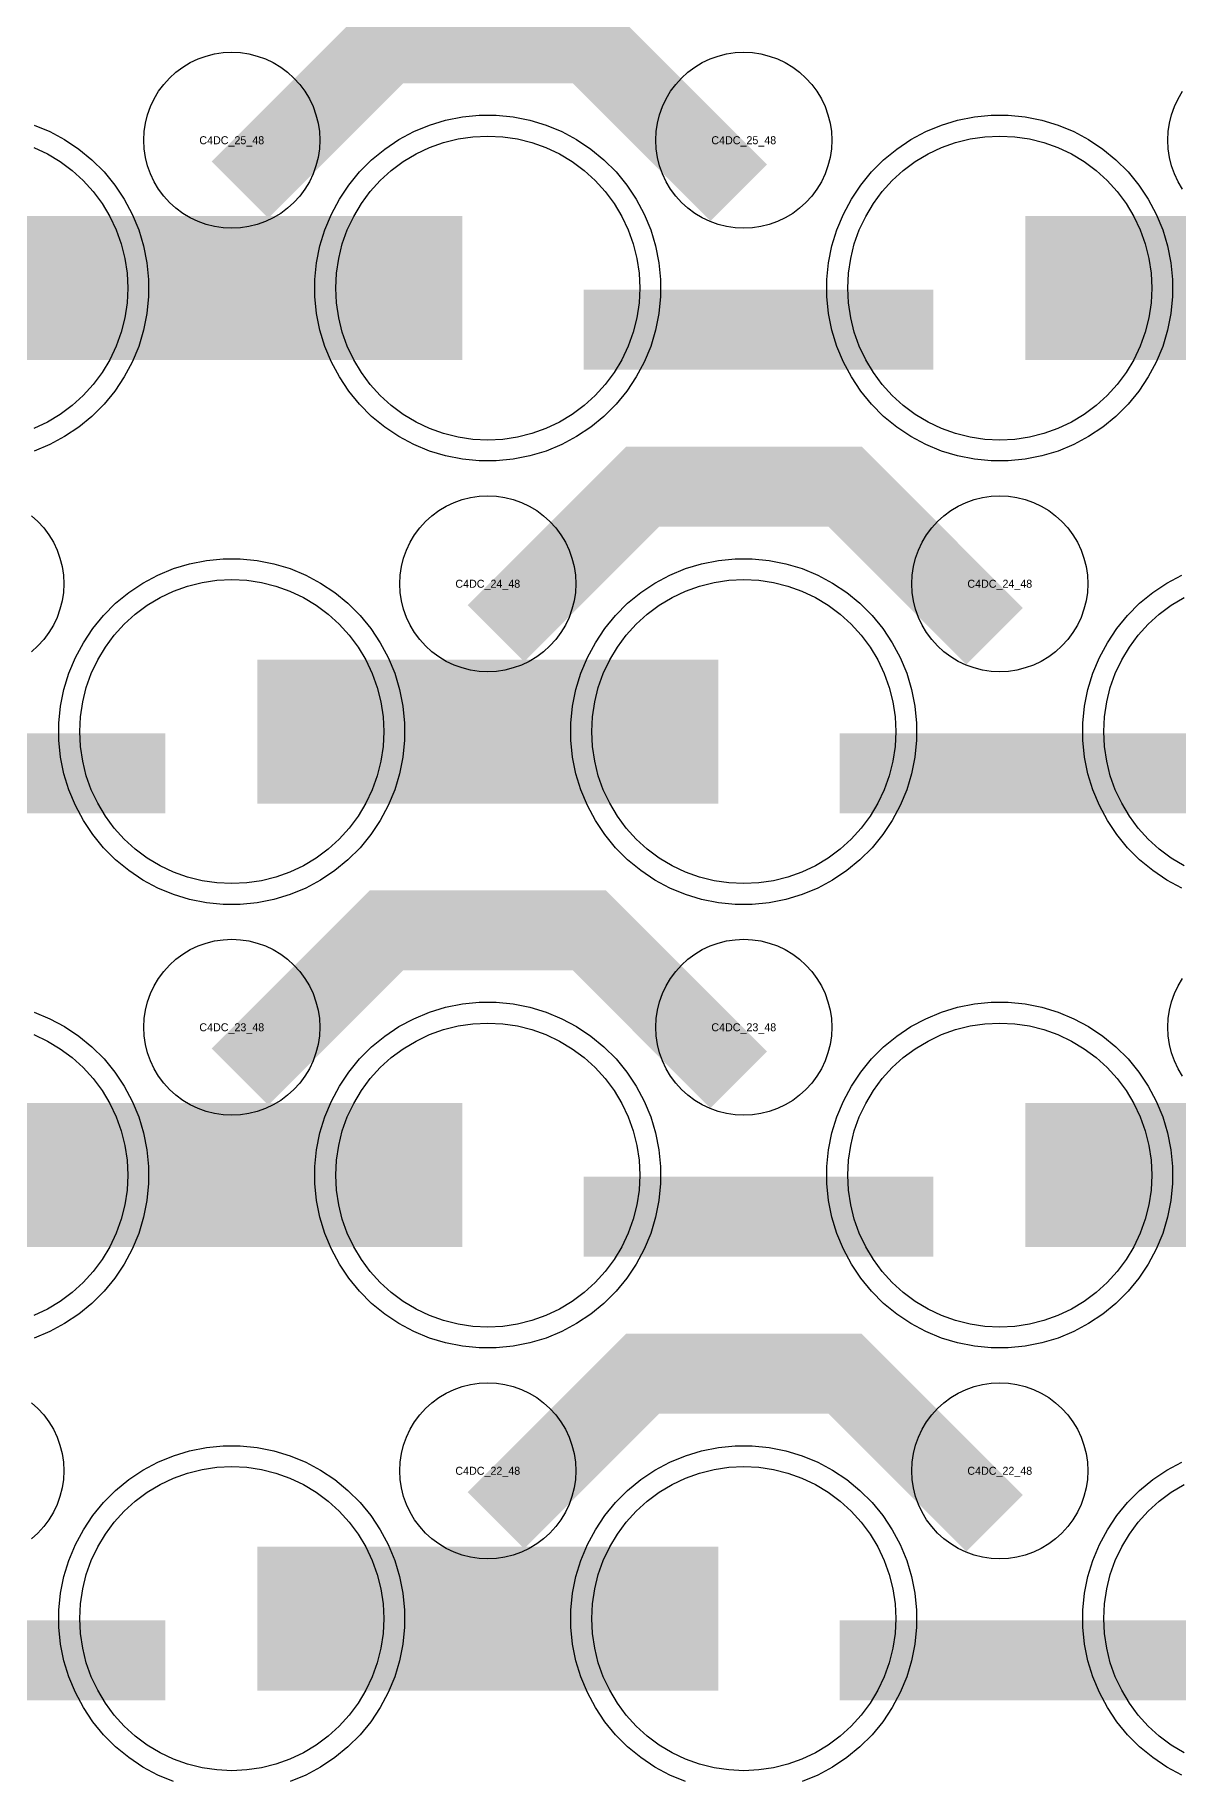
# Model space of a CAD drawing. Extents: x -11880 to 11880, y -14992 to 14992.
# Drawn here: x 3298 to 3656, y -11840 to -11296 of the extents above; entities that cross this region are included whole.
import ezdxf
from ezdxf.enums import TextEntityAlignment as Align

# ---------------------------------------------------------------- set-up
doc = ezdxf.new("R2010")
doc.units = 0
doc.header["$MEASUREMENT"] = 0
for name, color, linetype in [('GDS_775_DT_237', 138, 'CONTINUOUS'), ('RDL1_FS', 34, 'CONTINUOUS'), ('RDL_BS', 160, 'CONTINUOUS')]:
    doc.layers.add(name, color=color, linetype=linetype)

msp = doc.modelspace()

# ---------------------------------------------------------------- linework, layer by layer
at = {"layer": 'RDL1_FS'}
for points in [[(3298.181, -11331.568), (3302.395, -11333.56), (3306.395, -11335.958), (3310.14, -11338.736), (3313.594, -11341.866), (3316.724, -11345.32), (3319.502, -11349.065), (3321.9, -11353.065), (3323.892, -11357.279), (3325.464, -11361.669), (3326.596, -11366.192), (3327.28, -11370.803), (3327.509, -11375.46), (3327.28, -11380.117), (3326.596, -11384.728), (3325.464, -11389.251), (3323.892, -11393.641), (3321.9, -11397.855), (3319.502, -11401.855), (3316.724, -11405.6), (3313.594, -11409.054), (3310.14, -11412.184), (3306.395, -11414.962), (3302.395, -11417.36), (3298.181, -11419.352)], [(3657.605, -11833.055), (3653.605, -11830.657), (3649.86, -11827.879), (3646.406, -11824.749), (3643.276, -11821.295), (3640.498, -11817.55), (3638.1, -11813.55), (3636.108, -11809.336), (3634.536, -11804.946), (3633.404, -11800.423), (3632.72, -11795.812), (3632.491, -11791.155), (3632.72, -11786.498), (3633.404, -11781.887), (3634.536, -11777.364), (3636.108, -11772.974), (3638.1, -11768.76), (3640.498, -11764.76), (3643.276, -11761.015), (3646.406, -11757.561), (3649.86, -11754.431), (3653.605, -11751.653), (3657.605, -11749.255)]]:
    msp.add_lwpolyline(points, dxfattribs=at)
for points in [[(3440, -11422.969), (3435.343, -11422.74), (3430.732, -11422.056), (3426.209, -11420.924), (3421.819, -11419.352), (3417.605, -11417.36), (3413.605, -11414.962), (3409.86, -11412.184), (3406.406, -11409.054), (3403.276, -11405.6), (3400.498, -11401.855), (3398.1, -11397.855), (3396.108, -11393.641), (3394.536, -11389.251), (3393.404, -11384.728), (3392.72, -11380.117), (3392.491, -11375.46), (3392.72, -11370.803), (3393.404, -11366.192), (3394.536, -11361.669), (3396.108, -11357.279), (3398.1, -11353.065), (3400.498, -11349.065), (3403.276, -11345.32), (3406.406, -11341.866), (3409.86, -11338.736), (3413.605, -11335.958), (3417.605, -11333.56), (3421.819, -11331.568), (3426.209, -11329.996), (3430.732, -11328.864), (3435.343, -11328.18), (3440, -11327.951), (3444.657, -11328.18), (3449.268, -11328.864), (3453.791, -11329.996), (3458.181, -11331.568), (3462.395, -11333.56), (3466.395, -11335.958), (3470.14, -11338.736), (3473.594, -11341.866), (3476.724, -11345.32), (3479.502, -11349.065), (3481.9, -11353.065), (3483.892, -11357.279), (3485.464, -11361.669), (3486.596, -11366.192), (3487.28, -11370.803), (3487.509, -11375.46), (3487.28, -11380.117), (3486.596, -11384.728), (3485.464, -11389.251), (3483.892, -11393.641), (3481.9, -11397.855), (3479.502, -11401.855), (3476.724, -11405.6), (3473.594, -11409.054), (3470.14, -11412.184), (3466.395, -11414.962), (3462.395, -11417.36), (3458.181, -11419.352), (3453.791, -11420.924), (3449.268, -11422.056), (3444.657, -11422.74)], [(3600, -11422.969), (3595.343, -11422.74), (3590.732, -11422.056), (3586.209, -11420.924), (3581.819, -11419.352), (3577.605, -11417.36), (3573.605, -11414.962), (3569.86, -11412.184), (3566.406, -11409.054), (3563.276, -11405.6), (3560.498, -11401.855), (3558.1, -11397.855), (3556.108, -11393.641), (3554.536, -11389.251), (3553.404, -11384.728), (3552.72, -11380.117), (3552.491, -11375.46), (3552.72, -11370.803), (3553.404, -11366.192), (3554.536, -11361.669), (3556.108, -11357.279), (3558.1, -11353.065), (3560.498, -11349.065), (3563.276, -11345.32), (3566.406, -11341.866), (3569.86, -11338.736), (3573.605, -11335.958), (3577.605, -11333.56), (3581.819, -11331.568), (3586.209, -11329.996), (3590.732, -11328.864), (3595.343, -11328.18), (3600, -11327.951), (3604.657, -11328.18), (3609.268, -11328.864), (3613.791, -11329.996), (3618.181, -11331.568), (3622.395, -11333.56), (3626.395, -11335.958), (3630.14, -11338.736), (3633.594, -11341.866), (3636.724, -11345.32), (3639.502, -11349.065), (3641.9, -11353.065), (3643.892, -11357.279), (3645.464, -11361.669), (3646.596, -11366.192), (3647.28, -11370.803), (3647.509, -11375.46), (3647.28, -11380.117), (3646.596, -11384.728), (3645.464, -11389.251), (3643.892, -11393.641), (3641.9, -11397.855), (3639.502, -11401.855), (3636.724, -11405.6), (3633.594, -11409.054), (3630.14, -11412.184), (3626.395, -11414.962), (3622.395, -11417.36), (3618.181, -11419.352), (3613.791, -11420.924), (3609.268, -11422.056), (3604.657, -11422.74)], [(3360, -11838.664), (3355.343, -11838.435), (3350.732, -11837.751), (3346.209, -11836.619), (3341.819, -11835.047), (3337.605, -11833.055), (3333.605, -11830.657), (3329.86, -11827.879), (3326.406, -11824.749), (3323.276, -11821.295), (3320.498, -11817.55), (3318.1, -11813.55), (3316.108, -11809.336), (3314.536, -11804.946), (3313.404, -11800.423), (3312.72, -11795.812), (3312.491, -11791.155), (3312.72, -11786.498), (3313.404, -11781.887), (3314.536, -11777.364), (3316.108, -11772.974), (3318.1, -11768.76), (3320.498, -11764.76), (3323.276, -11761.015), (3326.406, -11757.561), (3329.86, -11754.431), (3333.605, -11751.653), (3337.605, -11749.255), (3341.819, -11747.263), (3346.209, -11745.691), (3350.732, -11744.559), (3355.343, -11743.875), (3360, -11743.646), (3364.657, -11743.875), (3369.268, -11744.559), (3373.791, -11745.691), (3378.181, -11747.263), (3382.395, -11749.255), (3386.395, -11751.653), (3390.14, -11754.431), (3393.594, -11757.561), (3396.724, -11761.015), (3399.502, -11764.76), (3401.9, -11768.76), (3403.892, -11772.974), (3405.464, -11777.364), (3406.596, -11781.887), (3407.28, -11786.498), (3407.509, -11791.155), (3407.28, -11795.812), (3406.596, -11800.423), (3405.464, -11804.946), (3403.892, -11809.336), (3401.9, -11813.55), (3399.502, -11817.55), (3396.724, -11821.295), (3393.594, -11824.749), (3390.14, -11827.879), (3386.395, -11830.657), (3382.395, -11833.055), (3378.181, -11835.047), (3373.791, -11836.619), (3369.268, -11837.751), (3364.657, -11838.435)], [(3520, -11838.664), (3515.343, -11838.435), (3510.732, -11837.751), (3506.209, -11836.619), (3501.819, -11835.047), (3497.605, -11833.055), (3493.605, -11830.657), (3489.86, -11827.879), (3486.406, -11824.749), (3483.276, -11821.295), (3480.498, -11817.55), (3478.1, -11813.55), (3476.108, -11809.336), (3474.536, -11804.946), (3473.404, -11800.423), (3472.72, -11795.812), (3472.491, -11791.155), (3472.72, -11786.498), (3473.404, -11781.887), (3474.536, -11777.364), (3476.108, -11772.974), (3478.1, -11768.76), (3480.498, -11764.76), (3483.276, -11761.015), (3486.406, -11757.561), (3489.86, -11754.431), (3493.605, -11751.653), (3497.605, -11749.255), (3501.819, -11747.263), (3506.209, -11745.691), (3510.732, -11744.559), (3515.343, -11743.875), (3520, -11743.646), (3524.657, -11743.875), (3529.268, -11744.559), (3533.791, -11745.691), (3538.181, -11747.263), (3542.395, -11749.255), (3546.395, -11751.653), (3550.14, -11754.431), (3553.594, -11757.561), (3556.724, -11761.015), (3559.502, -11764.76), (3561.9, -11768.76), (3563.892, -11772.974), (3565.464, -11777.364), (3566.596, -11781.887), (3567.28, -11786.498), (3567.509, -11791.155), (3567.28, -11795.812), (3566.596, -11800.423), (3565.464, -11804.946), (3563.892, -11809.336), (3561.9, -11813.55), (3559.502, -11817.55), (3556.724, -11821.295), (3553.594, -11824.749), (3550.14, -11827.879), (3546.395, -11830.657), (3542.395, -11833.055), (3538.181, -11835.047), (3533.791, -11836.619), (3529.268, -11837.751), (3524.657, -11838.435)]]:
    msp.add_lwpolyline(points, close=True, dxfattribs=at)
for points in [[(3288.002, -11375.46, 45, 45, 0), (3360.002, -11375.46, 45, 45, 0)], [(3360.002, -11375.46, 45, 45, 0), (3432.002, -11375.46, 45, 45, 0)], [(3608.002, -11375.46, 45, 45, 0), (3680.002, -11375.46, 45, 45, 0)], [(3368.002, -11791.155, 45, 45, 0), (3440.002, -11791.155, 45, 45, 0)], [(3440.002, -11791.155, 45, 45, 0), (3512.002, -11791.155, 45, 45, 0)]]:
    msp.add_lwpolyline(points, format="xyseb", dxfattribs=at)
at = {"layer": 'RDL1_FS', "color": 241, "true_color": 0xf7abae}
for points in [[(3360, -11561.534), (3355.343, -11561.305), (3350.732, -11560.621), (3346.209, -11559.489), (3341.819, -11557.917), (3337.605, -11555.925), (3333.605, -11553.527), (3329.86, -11550.749), (3326.406, -11547.619), (3323.276, -11544.165), (3320.498, -11540.42), (3318.1, -11536.42), (3316.108, -11532.206), (3314.536, -11527.816), (3313.404, -11523.293), (3312.72, -11518.682), (3312.491, -11514.025), (3312.72, -11509.368), (3313.404, -11504.757), (3314.536, -11500.234), (3316.108, -11495.844), (3318.1, -11491.63), (3320.498, -11487.63), (3323.276, -11483.885), (3326.406, -11480.431), (3329.86, -11477.301), (3333.605, -11474.523), (3337.605, -11472.125), (3341.819, -11470.133), (3346.209, -11468.561), (3350.732, -11467.429), (3355.343, -11466.745), (3360, -11466.516), (3364.657, -11466.745), (3369.268, -11467.429), (3373.791, -11468.561), (3378.181, -11470.133), (3382.395, -11472.125), (3386.395, -11474.523), (3390.14, -11477.301), (3393.594, -11480.431), (3396.724, -11483.885), (3399.502, -11487.63), (3401.9, -11491.63), (3403.892, -11495.844), (3405.464, -11500.234), (3406.596, -11504.757), (3407.28, -11509.368), (3407.509, -11514.025), (3407.28, -11518.682), (3406.596, -11523.293), (3405.464, -11527.816), (3403.892, -11532.206), (3401.9, -11536.42), (3399.502, -11540.42), (3396.724, -11544.165), (3393.594, -11547.619), (3390.14, -11550.749), (3386.395, -11553.527), (3382.395, -11555.925), (3378.181, -11557.917), (3373.791, -11559.489), (3369.268, -11560.621), (3364.657, -11561.305)], [(3520, -11561.534), (3515.343, -11561.305), (3510.732, -11560.621), (3506.209, -11559.489), (3501.819, -11557.917), (3497.605, -11555.925), (3493.605, -11553.527), (3489.86, -11550.749), (3486.406, -11547.619), (3483.276, -11544.165), (3480.498, -11540.42), (3478.1, -11536.42), (3476.108, -11532.206), (3474.536, -11527.816), (3473.404, -11523.293), (3472.72, -11518.682), (3472.491, -11514.025), (3472.72, -11509.368), (3473.404, -11504.757), (3474.536, -11500.234), (3476.108, -11495.844), (3478.1, -11491.63), (3480.498, -11487.63), (3483.276, -11483.885), (3486.406, -11480.431), (3489.86, -11477.301), (3493.605, -11474.523), (3497.605, -11472.125), (3501.819, -11470.133), (3506.209, -11468.561), (3510.732, -11467.429), (3515.343, -11466.745), (3520, -11466.516), (3524.657, -11466.745), (3529.268, -11467.429), (3533.791, -11468.561), (3538.181, -11470.133), (3542.395, -11472.125), (3546.395, -11474.523), (3550.14, -11477.301), (3553.594, -11480.431), (3556.724, -11483.885), (3559.502, -11487.63), (3561.9, -11491.63), (3563.892, -11495.844), (3565.464, -11500.234), (3566.596, -11504.757), (3567.28, -11509.368), (3567.509, -11514.025), (3567.28, -11518.682), (3566.596, -11523.293), (3565.464, -11527.816), (3563.892, -11532.206), (3561.9, -11536.42), (3559.502, -11540.42), (3556.724, -11544.165), (3553.594, -11547.619), (3550.14, -11550.749), (3546.395, -11553.527), (3542.395, -11555.925), (3538.181, -11557.917), (3533.791, -11559.489), (3529.268, -11560.621), (3524.657, -11561.305)], [(3440, -11700.099), (3435.343, -11699.87), (3430.732, -11699.186), (3426.209, -11698.054), (3421.819, -11696.482), (3417.605, -11694.49), (3413.605, -11692.092), (3409.86, -11689.314), (3406.406, -11686.184), (3403.276, -11682.73), (3400.498, -11678.985), (3398.1, -11674.985), (3396.108, -11670.771), (3394.536, -11666.381), (3393.404, -11661.858), (3392.72, -11657.247), (3392.491, -11652.59), (3392.72, -11647.933), (3393.404, -11643.322), (3394.536, -11638.799), (3396.108, -11634.409), (3398.1, -11630.195), (3400.498, -11626.195), (3403.276, -11622.45), (3406.406, -11618.996), (3409.86, -11615.866), (3413.605, -11613.088), (3417.605, -11610.69), (3421.819, -11608.698), (3426.209, -11607.126), (3430.732, -11605.994), (3435.343, -11605.31), (3440, -11605.081), (3444.657, -11605.31), (3449.268, -11605.994), (3453.791, -11607.126), (3458.181, -11608.698), (3462.395, -11610.69), (3466.395, -11613.088), (3470.14, -11615.866), (3473.594, -11618.996), (3476.724, -11622.45), (3479.502, -11626.195), (3481.9, -11630.195), (3483.892, -11634.409), (3485.464, -11638.799), (3486.596, -11643.322), (3487.28, -11647.933), (3487.509, -11652.59), (3487.28, -11657.247), (3486.596, -11661.858), (3485.464, -11666.381), (3483.892, -11670.771), (3481.9, -11674.985), (3479.502, -11678.985), (3476.724, -11682.73), (3473.594, -11686.184), (3470.14, -11689.314), (3466.395, -11692.092), (3462.395, -11694.49), (3458.181, -11696.482), (3453.791, -11698.054), (3449.268, -11699.186), (3444.657, -11699.87)], [(3600, -11700.099), (3595.343, -11699.87), (3590.732, -11699.186), (3586.209, -11698.054), (3581.819, -11696.482), (3577.605, -11694.49), (3573.605, -11692.092), (3569.86, -11689.314), (3566.406, -11686.184), (3563.276, -11682.73), (3560.498, -11678.985), (3558.1, -11674.985), (3556.108, -11670.771), (3554.536, -11666.381), (3553.404, -11661.858), (3552.72, -11657.247), (3552.491, -11652.59), (3552.72, -11647.933), (3553.404, -11643.322), (3554.536, -11638.799), (3556.108, -11634.409), (3558.1, -11630.195), (3560.498, -11626.195), (3563.276, -11622.45), (3566.406, -11618.996), (3569.86, -11615.866), (3573.605, -11613.088), (3577.605, -11610.69), (3581.819, -11608.698), (3586.209, -11607.126), (3590.732, -11605.994), (3595.343, -11605.31), (3600, -11605.081), (3604.657, -11605.31), (3609.268, -11605.994), (3613.791, -11607.126), (3618.181, -11608.698), (3622.395, -11610.69), (3626.395, -11613.088), (3630.14, -11615.866), (3633.594, -11618.996), (3636.724, -11622.45), (3639.502, -11626.195), (3641.9, -11630.195), (3643.892, -11634.409), (3645.464, -11638.799), (3646.596, -11643.322), (3647.28, -11647.933), (3647.509, -11652.59), (3647.28, -11657.247), (3646.596, -11661.858), (3645.464, -11666.381), (3643.892, -11670.771), (3641.9, -11674.985), (3639.502, -11678.985), (3636.724, -11682.73), (3633.594, -11686.184), (3630.14, -11689.314), (3626.395, -11692.092), (3622.395, -11694.49), (3618.181, -11696.482), (3613.791, -11698.054), (3609.268, -11699.186), (3604.657, -11699.87)]]:
    msp.add_lwpolyline(points, close=True, dxfattribs=at)
for points in [[(3657.605, -11555.925), (3653.605, -11553.527), (3649.86, -11550.749), (3646.406, -11547.619), (3643.276, -11544.165), (3640.498, -11540.42), (3638.1, -11536.42), (3636.108, -11532.206), (3634.536, -11527.816), (3633.404, -11523.293), (3632.72, -11518.682), (3632.491, -11514.025), (3632.72, -11509.368), (3633.404, -11504.757), (3634.536, -11500.234), (3636.108, -11495.844), (3638.1, -11491.63), (3640.498, -11487.63), (3643.276, -11483.885), (3646.406, -11480.431), (3649.86, -11477.301), (3653.605, -11474.523), (3657.605, -11472.125)], [(3298.181, -11608.698), (3302.395, -11610.69), (3306.395, -11613.088), (3310.14, -11615.866), (3313.594, -11618.996), (3316.724, -11622.45), (3319.502, -11626.195), (3321.9, -11630.195), (3323.892, -11634.409), (3325.464, -11638.799), (3326.596, -11643.322), (3327.28, -11647.933), (3327.509, -11652.59), (3327.28, -11657.247), (3326.596, -11661.858), (3325.464, -11666.381), (3323.892, -11670.771), (3321.9, -11674.985), (3319.502, -11678.985), (3316.724, -11682.73), (3313.594, -11686.184), (3310.14, -11689.314), (3306.395, -11692.092), (3302.395, -11694.49), (3298.181, -11696.482)]]:
    msp.add_lwpolyline(points, dxfattribs=at)
for points in [[(3368.002, -11514.025, 45, 45, 0), (3440.002, -11514.025, 45, 45, 0)], [(3440.002, -11514.025, 45, 45, 0), (3512.002, -11514.025, 45, 45, 0)], [(3288.002, -11652.59, 45, 45, 0), (3360.002, -11652.59, 45, 45, 0)], [(3360.002, -11652.59, 45, 45, 0), (3432.002, -11652.59, 45, 45, 0)], [(3608.002, -11652.59, 45, 45, 0), (3680.002, -11652.59, 45, 45, 0)]]:
    msp.add_lwpolyline(points, format="xyseb", dxfattribs=at)
at = {"layer": 'RDL_BS'}
for points in [[(3362.562, -11344.774, 25, 25, 0), (3408.377, -11298.959, 25, 25, 0), (3441.93, -11298.959, 25, 25, 0)], [(3518.401, -11345.673, 25, 25, 0), (3471.687, -11298.959, 25, 25, 0), (3441.929, -11298.959, 25, 25, 0)], [(3470.016, -11388.473, 25, 25, 0), (3579.281, -11388.473, 25, 25, 0)], [(3442.562, -11483.339, 25, 25, 0), (3488.377, -11437.524, 25, 25, 0), (3521.93, -11437.524, 25, 25, 0)], [(3598.401, -11484.238, 25, 25, 0), (3551.687, -11437.524, 25, 25, 0), (3521.929, -11437.524, 25, 25, 0)], [(3362.562, -11621.904, 25, 25, 0), (3408.377, -11576.089, 25, 25, 0), (3441.93, -11576.089, 25, 25, 0)], [(3518.401, -11622.803, 25, 25, 0), (3471.687, -11576.089, 25, 25, 0), (3441.929, -11576.089, 25, 25, 0)], [(3442.562, -11760.469, 25, 25, 0), (3488.377, -11714.654, 25, 25, 0), (3521.93, -11714.654, 25, 25, 0)], [(3598.401, -11761.368, 25, 25, 0), (3551.687, -11714.654, 25, 25, 0), (3521.929, -11714.654, 25, 25, 0)], [(3230.016, -11804.168, 25, 25, 0), (3339.281, -11804.168, 25, 25, 0)], [(3550.016, -11804.168, 25, 25, 0), (3659.281, -11804.168, 25, 25, 0)]]:
    msp.add_lwpolyline(points, format="xyseb", dxfattribs=at)
for points in [[(3360, -11356.766), (3357.307, -11356.634), (3354.635, -11356.238), (3352.016, -11355.581), (3349.481, -11354.674), (3347.044, -11353.522), (3344.72, -11352.129), (3342.557, -11350.526), (3340.558, -11348.714), (3338.746, -11346.715), (3337.143, -11344.552), (3335.75, -11342.228), (3334.598, -11339.791), (3333.691, -11337.256), (3333.034, -11334.637), (3332.638, -11331.965), (3332.506, -11329.272), (3332.638, -11326.579), (3333.034, -11323.907), (3333.691, -11321.288), (3334.598, -11318.753), (3335.75, -11316.316), (3337.143, -11313.992), (3338.746, -11311.829), (3340.558, -11309.83), (3342.557, -11308.018), (3344.72, -11306.415), (3347.044, -11305.022), (3349.481, -11303.87), (3352.016, -11302.963), (3354.635, -11302.306), (3357.307, -11301.91), (3360, -11301.778), (3362.693, -11301.91), (3365.365, -11302.306), (3367.984, -11302.963), (3370.519, -11303.87), (3372.956, -11305.022), (3375.28, -11306.415), (3377.443, -11308.018), (3379.442, -11309.83), (3381.254, -11311.829), (3382.857, -11313.992), (3384.25, -11316.316), (3385.402, -11318.753), (3386.309, -11321.288), (3386.966, -11323.907), (3387.362, -11326.579), (3387.494, -11329.272), (3387.362, -11331.965), (3386.966, -11334.637), (3386.309, -11337.256), (3385.402, -11339.791), (3384.25, -11342.228), (3382.857, -11344.552), (3381.254, -11346.715), (3379.442, -11348.714), (3377.443, -11350.526), (3375.28, -11352.129), (3372.956, -11353.522), (3370.519, -11354.674), (3367.984, -11355.581), (3365.365, -11356.238), (3362.693, -11356.634)], [(3520, -11356.766), (3517.307, -11356.634), (3514.635, -11356.238), (3512.016, -11355.581), (3509.481, -11354.674), (3507.044, -11353.522), (3504.72, -11352.129), (3502.557, -11350.526), (3500.558, -11348.714), (3498.746, -11346.715), (3497.143, -11344.552), (3495.75, -11342.228), (3494.598, -11339.791), (3493.691, -11337.256), (3493.034, -11334.637), (3492.638, -11331.965), (3492.506, -11329.272), (3492.638, -11326.579), (3493.034, -11323.907), (3493.691, -11321.288), (3494.598, -11318.753), (3495.75, -11316.316), (3497.143, -11313.992), (3498.746, -11311.829), (3500.558, -11309.83), (3502.557, -11308.018), (3504.72, -11306.415), (3507.044, -11305.022), (3509.481, -11303.87), (3512.016, -11302.963), (3514.635, -11302.306), (3517.307, -11301.91), (3520, -11301.778), (3522.693, -11301.91), (3525.365, -11302.306), (3527.984, -11302.963), (3530.519, -11303.87), (3532.956, -11305.022), (3535.28, -11306.415), (3537.443, -11308.018), (3539.442, -11309.83), (3541.254, -11311.829), (3542.857, -11313.992), (3544.25, -11316.316), (3545.402, -11318.753), (3546.309, -11321.288), (3546.966, -11323.907), (3547.362, -11326.579), (3547.494, -11329.272), (3547.362, -11331.965), (3546.966, -11334.637), (3546.309, -11337.256), (3545.402, -11339.791), (3544.25, -11342.228), (3542.857, -11344.552), (3541.254, -11346.715), (3539.442, -11348.714), (3537.443, -11350.526), (3535.28, -11352.129), (3532.956, -11353.522), (3530.519, -11354.674), (3527.984, -11355.581), (3525.365, -11356.238), (3522.693, -11356.634)], [(3437.356, -11429.46), (3432.062, -11428.943), (3426.835, -11427.897), (3421.795, -11426.366), (3416.885, -11424.335), (3412.223, -11421.843), (3407.809, -11418.896), (3403.708, -11415.534), (3399.926, -11411.752), (3396.564, -11407.651), (3393.617, -11403.237), (3391.125, -11398.575), (3389.094, -11393.665), (3387.563, -11388.625), (3386.517, -11383.398), (3386, -11378.104), (3386, -11372.816), (3386.517, -11367.522), (3387.563, -11362.295), (3389.094, -11357.255), (3391.125, -11352.345), (3393.617, -11347.683), (3396.564, -11343.269), (3399.926, -11339.168), (3403.708, -11335.386), (3407.809, -11332.024), (3412.223, -11329.077), (3416.885, -11326.585), (3421.795, -11324.554), (3426.835, -11323.023), (3432.062, -11321.977), (3437.356, -11321.46), (3442.644, -11321.46), (3447.938, -11321.977), (3453.165, -11323.023), (3458.205, -11324.554), (3463.115, -11326.585), (3467.777, -11329.077), (3472.191, -11332.024), (3476.292, -11335.386), (3480.074, -11339.168), (3483.436, -11343.269), (3486.383, -11347.683), (3488.875, -11352.345), (3490.906, -11357.255), (3492.437, -11362.295), (3493.483, -11367.522), (3494, -11372.816), (3494, -11378.104), (3493.483, -11383.398), (3492.437, -11388.625), (3490.906, -11393.665), (3488.875, -11398.575), (3486.383, -11403.237), (3483.436, -11407.651), (3480.074, -11411.752), (3476.292, -11415.534), (3472.191, -11418.896), (3467.777, -11421.843), (3463.115, -11424.335), (3458.205, -11426.366), (3453.165, -11427.897), (3447.938, -11428.943), (3442.644, -11429.46)], [(3597.356, -11429.46), (3592.062, -11428.943), (3586.835, -11427.897), (3581.795, -11426.366), (3576.885, -11424.335), (3572.223, -11421.843), (3567.809, -11418.896), (3563.708, -11415.534), (3559.926, -11411.752), (3556.564, -11407.651), (3553.617, -11403.237), (3551.125, -11398.575), (3549.094, -11393.665), (3547.563, -11388.625), (3546.517, -11383.398), (3546, -11378.104), (3546, -11372.816), (3546.517, -11367.522), (3547.563, -11362.295), (3549.094, -11357.255), (3551.125, -11352.345), (3553.617, -11347.683), (3556.564, -11343.269), (3559.926, -11339.168), (3563.708, -11335.386), (3567.809, -11332.024), (3572.223, -11329.077), (3576.885, -11326.585), (3581.795, -11324.554), (3586.835, -11323.023), (3592.062, -11321.977), (3597.356, -11321.46), (3602.644, -11321.46), (3607.938, -11321.977), (3613.165, -11323.023), (3618.205, -11324.554), (3623.115, -11326.585), (3627.777, -11329.077), (3632.191, -11332.024), (3636.292, -11335.386), (3640.074, -11339.168), (3643.436, -11343.269), (3646.383, -11347.683), (3648.875, -11352.345), (3650.906, -11357.255), (3652.437, -11362.295), (3653.483, -11367.522), (3654, -11372.816), (3654, -11378.104), (3653.483, -11383.398), (3652.437, -11388.625), (3650.906, -11393.665), (3648.875, -11398.575), (3646.383, -11403.237), (3643.436, -11407.651), (3640.074, -11411.752), (3636.292, -11415.534), (3632.191, -11418.896), (3627.777, -11421.843), (3623.115, -11424.335), (3618.205, -11426.366), (3613.165, -11427.897), (3607.938, -11428.943), (3602.644, -11429.46)], [(3440, -11495.331), (3437.307, -11495.199), (3434.635, -11494.803), (3432.016, -11494.146), (3429.481, -11493.239), (3427.044, -11492.087), (3424.72, -11490.694), (3422.557, -11489.091), (3420.558, -11487.279), (3418.746, -11485.28), (3417.143, -11483.117), (3415.75, -11480.793), (3414.598, -11478.356), (3413.691, -11475.821), (3413.034, -11473.202), (3412.638, -11470.53), (3412.506, -11467.837), (3412.638, -11465.144), (3413.034, -11462.472), (3413.691, -11459.853), (3414.598, -11457.318), (3415.75, -11454.881), (3417.143, -11452.557), (3418.746, -11450.394), (3420.558, -11448.395), (3422.557, -11446.583), (3424.72, -11444.98), (3427.044, -11443.587), (3429.481, -11442.435), (3432.016, -11441.528), (3434.635, -11440.871), (3437.307, -11440.475), (3440, -11440.343), (3442.693, -11440.475), (3445.365, -11440.871), (3447.984, -11441.528), (3450.519, -11442.435), (3452.956, -11443.587), (3455.28, -11444.98), (3457.443, -11446.583), (3459.442, -11448.395), (3461.254, -11450.394), (3462.857, -11452.557), (3464.25, -11454.881), (3465.402, -11457.318), (3466.309, -11459.853), (3466.966, -11462.472), (3467.362, -11465.144), (3467.494, -11467.837), (3467.362, -11470.53), (3466.966, -11473.202), (3466.309, -11475.821), (3465.402, -11478.356), (3464.25, -11480.793), (3462.857, -11483.117), (3461.254, -11485.28), (3459.442, -11487.279), (3457.443, -11489.091), (3455.28, -11490.694), (3452.956, -11492.087), (3450.519, -11493.239), (3447.984, -11494.146), (3445.365, -11494.803), (3442.693, -11495.199)], [(3600, -11495.331), (3597.307, -11495.199), (3594.635, -11494.803), (3592.016, -11494.146), (3589.481, -11493.239), (3587.044, -11492.087), (3584.72, -11490.694), (3582.557, -11489.091), (3580.558, -11487.279), (3578.746, -11485.28), (3577.143, -11483.117), (3575.75, -11480.793), (3574.598, -11478.356), (3573.691, -11475.821), (3573.034, -11473.202), (3572.638, -11470.53), (3572.506, -11467.837), (3572.638, -11465.144), (3573.034, -11462.472), (3573.691, -11459.853), (3574.598, -11457.318), (3575.75, -11454.881), (3577.143, -11452.557), (3578.746, -11450.394), (3580.558, -11448.395), (3582.557, -11446.583), (3584.72, -11444.98), (3587.044, -11443.587), (3589.481, -11442.435), (3592.016, -11441.528), (3594.635, -11440.871), (3597.307, -11440.475), (3600, -11440.343), (3602.693, -11440.475), (3605.365, -11440.871), (3607.984, -11441.528), (3610.519, -11442.435), (3612.956, -11443.587), (3615.28, -11444.98), (3617.443, -11446.583), (3619.442, -11448.395), (3621.254, -11450.394), (3622.857, -11452.557), (3624.25, -11454.881), (3625.402, -11457.318), (3626.309, -11459.853), (3626.966, -11462.472), (3627.362, -11465.144), (3627.494, -11467.837), (3627.362, -11470.53), (3626.966, -11473.202), (3626.309, -11475.821), (3625.402, -11478.356), (3624.25, -11480.793), (3622.857, -11483.117), (3621.254, -11485.28), (3619.442, -11487.279), (3617.443, -11489.091), (3615.28, -11490.694), (3612.956, -11492.087), (3610.519, -11493.239), (3607.984, -11494.146), (3605.365, -11494.803), (3602.693, -11495.199)], [(3360, -11633.896), (3357.307, -11633.764), (3354.635, -11633.368), (3352.016, -11632.711), (3349.481, -11631.804), (3347.044, -11630.652), (3344.72, -11629.259), (3342.557, -11627.656), (3340.558, -11625.844), (3338.746, -11623.845), (3337.143, -11621.682), (3335.75, -11619.358), (3334.598, -11616.921), (3333.691, -11614.386), (3333.034, -11611.767), (3332.638, -11609.095), (3332.506, -11606.402), (3332.638, -11603.709), (3333.034, -11601.037), (3333.691, -11598.418), (3334.598, -11595.883), (3335.75, -11593.446), (3337.143, -11591.122), (3338.746, -11588.959), (3340.558, -11586.96), (3342.557, -11585.148), (3344.72, -11583.545), (3347.044, -11582.152), (3349.481, -11581), (3352.016, -11580.093), (3354.635, -11579.436), (3357.307, -11579.04), (3360, -11578.908), (3362.693, -11579.04), (3365.365, -11579.436), (3367.984, -11580.093), (3370.519, -11581), (3372.956, -11582.152), (3375.28, -11583.545), (3377.443, -11585.148), (3379.442, -11586.96), (3381.254, -11588.959), (3382.857, -11591.122), (3384.25, -11593.446), (3385.402, -11595.883), (3386.309, -11598.418), (3386.966, -11601.037), (3387.362, -11603.709), (3387.494, -11606.402), (3387.362, -11609.095), (3386.966, -11611.767), (3386.309, -11614.386), (3385.402, -11616.921), (3384.25, -11619.358), (3382.857, -11621.682), (3381.254, -11623.845), (3379.442, -11625.844), (3377.443, -11627.656), (3375.28, -11629.259), (3372.956, -11630.652), (3370.519, -11631.804), (3367.984, -11632.711), (3365.365, -11633.368), (3362.693, -11633.764)], [(3520, -11633.896), (3517.307, -11633.764), (3514.635, -11633.368), (3512.016, -11632.711), (3509.481, -11631.804), (3507.044, -11630.652), (3504.72, -11629.259), (3502.557, -11627.656), (3500.558, -11625.844), (3498.746, -11623.845), (3497.143, -11621.682), (3495.75, -11619.358), (3494.598, -11616.921), (3493.691, -11614.386), (3493.034, -11611.767), (3492.638, -11609.095), (3492.506, -11606.402), (3492.638, -11603.709), (3493.034, -11601.037), (3493.691, -11598.418), (3494.598, -11595.883), (3495.75, -11593.446), (3497.143, -11591.122), (3498.746, -11588.959), (3500.558, -11586.96), (3502.557, -11585.148), (3504.72, -11583.545), (3507.044, -11582.152), (3509.481, -11581), (3512.016, -11580.093), (3514.635, -11579.436), (3517.307, -11579.04), (3520, -11578.908), (3522.693, -11579.04), (3525.365, -11579.436), (3527.984, -11580.093), (3530.519, -11581), (3532.956, -11582.152), (3535.28, -11583.545), (3537.443, -11585.148), (3539.442, -11586.96), (3541.254, -11588.959), (3542.857, -11591.122), (3544.25, -11593.446), (3545.402, -11595.883), (3546.309, -11598.418), (3546.966, -11601.037), (3547.362, -11603.709), (3547.494, -11606.402), (3547.362, -11609.095), (3546.966, -11611.767), (3546.309, -11614.386), (3545.402, -11616.921), (3544.25, -11619.358), (3542.857, -11621.682), (3541.254, -11623.845), (3539.442, -11625.844), (3537.443, -11627.656), (3535.28, -11629.259), (3532.956, -11630.652), (3530.519, -11631.804), (3527.984, -11632.711), (3525.365, -11633.368), (3522.693, -11633.764)], [(3440, -11772.461), (3437.307, -11772.329), (3434.635, -11771.933), (3432.016, -11771.276), (3429.481, -11770.369), (3427.044, -11769.217), (3424.72, -11767.824), (3422.557, -11766.221), (3420.558, -11764.409), (3418.746, -11762.41), (3417.143, -11760.247), (3415.75, -11757.923), (3414.598, -11755.486), (3413.691, -11752.951), (3413.034, -11750.332), (3412.638, -11747.66), (3412.506, -11744.967), (3412.638, -11742.274), (3413.034, -11739.602), (3413.691, -11736.983), (3414.598, -11734.448), (3415.75, -11732.011), (3417.143, -11729.687), (3418.746, -11727.524), (3420.558, -11725.525), (3422.557, -11723.713), (3424.72, -11722.11), (3427.044, -11720.717), (3429.481, -11719.565), (3432.016, -11718.658), (3434.635, -11718.001), (3437.307, -11717.605), (3440, -11717.473), (3442.693, -11717.605), (3445.365, -11718.001), (3447.984, -11718.658), (3450.519, -11719.565), (3452.956, -11720.717), (3455.28, -11722.11), (3457.443, -11723.713), (3459.442, -11725.525), (3461.254, -11727.524), (3462.857, -11729.687), (3464.25, -11732.011), (3465.402, -11734.448), (3466.309, -11736.983), (3466.966, -11739.602), (3467.362, -11742.274), (3467.494, -11744.967), (3467.362, -11747.66), (3466.966, -11750.332), (3466.309, -11752.951), (3465.402, -11755.486), (3464.25, -11757.923), (3462.857, -11760.247), (3461.254, -11762.41), (3459.442, -11764.409), (3457.443, -11766.221), (3455.28, -11767.824), (3452.956, -11769.217), (3450.519, -11770.369), (3447.984, -11771.276), (3445.365, -11771.933), (3442.693, -11772.329)], [(3600, -11772.461), (3597.307, -11772.329), (3594.635, -11771.933), (3592.016, -11771.276), (3589.481, -11770.369), (3587.044, -11769.217), (3584.72, -11767.824), (3582.557, -11766.221), (3580.558, -11764.409), (3578.746, -11762.41), (3577.143, -11760.247), (3575.75, -11757.923), (3574.598, -11755.486), (3573.691, -11752.951), (3573.034, -11750.332), (3572.638, -11747.66), (3572.506, -11744.967), (3572.638, -11742.274), (3573.034, -11739.602), (3573.691, -11736.983), (3574.598, -11734.448), (3575.75, -11732.011), (3577.143, -11729.687), (3578.746, -11727.524), (3580.558, -11725.525), (3582.557, -11723.713), (3584.72, -11722.11), (3587.044, -11720.717), (3589.481, -11719.565), (3592.016, -11718.658), (3594.635, -11718.001), (3597.307, -11717.605), (3600, -11717.473), (3602.693, -11717.605), (3605.365, -11718.001), (3607.984, -11718.658), (3610.519, -11719.565), (3612.956, -11720.717), (3615.28, -11722.11), (3617.443, -11723.713), (3619.442, -11725.525), (3621.254, -11727.524), (3622.857, -11729.687), (3624.25, -11732.011), (3625.402, -11734.448), (3626.309, -11736.983), (3626.966, -11739.602), (3627.362, -11742.274), (3627.494, -11744.967), (3627.362, -11747.66), (3626.966, -11750.332), (3626.309, -11752.951), (3625.402, -11755.486), (3624.25, -11757.923), (3622.857, -11760.247), (3621.254, -11762.41), (3619.442, -11764.409), (3617.443, -11766.221), (3615.28, -11767.824), (3612.956, -11769.217), (3610.519, -11770.369), (3607.984, -11771.276), (3605.365, -11771.933), (3602.693, -11772.329)]]:
    msp.add_lwpolyline(points, close=True, dxfattribs=at)
for points in [[(3657.143, -11344.552), (3655.75, -11342.228), (3654.598, -11339.791), (3653.691, -11337.256), (3653.034, -11334.637), (3652.638, -11331.965), (3652.506, -11329.272), (3652.638, -11326.579), (3653.034, -11323.907), (3653.691, -11321.288), (3654.598, -11318.753), (3655.75, -11316.316), (3657.143, -11313.992)], [(3298.205, -11324.554), (3303.115, -11326.585), (3307.777, -11329.077), (3312.191, -11332.024), (3316.292, -11335.386), (3320.074, -11339.168), (3323.436, -11343.269), (3326.383, -11347.683), (3328.875, -11352.345), (3330.906, -11357.255), (3332.437, -11362.295), (3333.483, -11367.522), (3334, -11372.816), (3334, -11378.104), (3333.483, -11383.398), (3332.437, -11388.625), (3330.906, -11393.665), (3328.875, -11398.575), (3326.383, -11403.237), (3323.436, -11407.651), (3320.074, -11411.752), (3316.292, -11415.534), (3312.191, -11418.896), (3307.777, -11421.843), (3303.115, -11424.335), (3298.205, -11426.366)], [(3297.443, -11446.583), (3299.442, -11448.395), (3301.254, -11450.394), (3302.857, -11452.557), (3304.25, -11454.881), (3305.402, -11457.318), (3306.309, -11459.853), (3306.966, -11462.472), (3307.362, -11465.144), (3307.494, -11467.837), (3307.362, -11470.53), (3306.966, -11473.202), (3306.309, -11475.821), (3305.402, -11478.356), (3304.25, -11480.793), (3302.857, -11483.117), (3301.254, -11485.28), (3299.442, -11487.279), (3297.443, -11489.091)], [(3657.143, -11621.682), (3655.75, -11619.358), (3654.598, -11616.921), (3653.691, -11614.386), (3653.034, -11611.767), (3652.638, -11609.095), (3652.506, -11606.402), (3652.638, -11603.709), (3653.034, -11601.037), (3653.691, -11598.418), (3654.598, -11595.883), (3655.75, -11593.446), (3657.143, -11591.122)], [(3297.443, -11723.713), (3299.442, -11725.525), (3301.254, -11727.524), (3302.857, -11729.687), (3304.25, -11732.011), (3305.402, -11734.448), (3306.309, -11736.983), (3306.966, -11739.602), (3307.362, -11742.274), (3307.494, -11744.967), (3307.362, -11747.66), (3306.966, -11750.332), (3306.309, -11752.951), (3305.402, -11755.486), (3304.25, -11757.923), (3302.857, -11760.247), (3301.254, -11762.41), (3299.442, -11764.409), (3297.443, -11766.221)], [(3341.795, -11842.061), (3336.885, -11840.03), (3332.223, -11837.538), (3327.809, -11834.591), (3323.708, -11831.229), (3319.926, -11827.447), (3316.564, -11823.346), (3313.617, -11818.932), (3311.125, -11814.27), (3309.094, -11809.36), (3307.563, -11804.32), (3306.517, -11799.093), (3306, -11793.799), (3306, -11788.511), (3306.517, -11783.217), (3307.563, -11777.99), (3309.094, -11772.95), (3311.125, -11768.04), (3313.617, -11763.378), (3316.564, -11758.964), (3319.926, -11754.863), (3323.708, -11751.081), (3327.809, -11747.719), (3332.223, -11744.772), (3336.885, -11742.28), (3341.795, -11740.249), (3346.835, -11738.718), (3352.062, -11737.672), (3357.356, -11737.155), (3362.644, -11737.155), (3367.938, -11737.672), (3373.165, -11738.718), (3378.205, -11740.249), (3383.115, -11742.28), (3387.777, -11744.772), (3392.191, -11747.719), (3396.292, -11751.081), (3400.074, -11754.863), (3403.436, -11758.964), (3406.383, -11763.378), (3408.875, -11768.04), (3410.906, -11772.95), (3412.437, -11777.99), (3413.483, -11783.217), (3414, -11788.511), (3414, -11793.799), (3413.483, -11799.093), (3412.437, -11804.32), (3410.906, -11809.36), (3408.875, -11814.27), (3406.383, -11818.932), (3403.436, -11823.346), (3400.074, -11827.447), (3396.292, -11831.229), (3392.191, -11834.591), (3387.777, -11837.538), (3383.115, -11840.03), (3378.205, -11842.061)], [(3501.795, -11842.061), (3496.885, -11840.03), (3492.223, -11837.538), (3487.809, -11834.591), (3483.708, -11831.229), (3479.926, -11827.447), (3476.564, -11823.346), (3473.617, -11818.932), (3471.125, -11814.27), (3469.094, -11809.36), (3467.563, -11804.32), (3466.517, -11799.093), (3466, -11793.799), (3466, -11788.511), (3466.517, -11783.217), (3467.563, -11777.99), (3469.094, -11772.95), (3471.125, -11768.04), (3473.617, -11763.378), (3476.564, -11758.964), (3479.926, -11754.863), (3483.708, -11751.081), (3487.809, -11747.719), (3492.223, -11744.772), (3496.885, -11742.28), (3501.795, -11740.249), (3506.835, -11738.718), (3512.062, -11737.672), (3517.356, -11737.155), (3522.644, -11737.155), (3527.938, -11737.672), (3533.165, -11738.718), (3538.205, -11740.249), (3543.115, -11742.28), (3547.777, -11744.772), (3552.191, -11747.719), (3556.292, -11751.081), (3560.074, -11754.863), (3563.436, -11758.964), (3566.383, -11763.378), (3568.875, -11768.04), (3570.906, -11772.95), (3572.437, -11777.99), (3573.483, -11783.217), (3574, -11788.511), (3574, -11793.799), (3573.483, -11799.093), (3572.437, -11804.32), (3570.906, -11809.36), (3568.875, -11814.27), (3566.383, -11818.932), (3563.436, -11823.346), (3560.074, -11827.447), (3556.292, -11831.229), (3552.191, -11834.591), (3547.777, -11837.538), (3543.115, -11840.03), (3538.205, -11842.061)], [(3656.885, -11840.03), (3652.223, -11837.538), (3647.809, -11834.591), (3643.708, -11831.229), (3639.926, -11827.447), (3636.564, -11823.346), (3633.617, -11818.932), (3631.125, -11814.27), (3629.094, -11809.36), (3627.563, -11804.32), (3626.517, -11799.093), (3626, -11793.799), (3626, -11788.511), (3626.517, -11783.217), (3627.563, -11777.99), (3629.094, -11772.95), (3631.125, -11768.04), (3633.617, -11763.378), (3636.564, -11758.964), (3639.926, -11754.863), (3643.708, -11751.081), (3647.809, -11747.719), (3652.223, -11744.772), (3656.885, -11742.28)]]:
    msp.add_lwpolyline(points, dxfattribs=at)
at = {"layer": 'RDL_BS', "color": 241, "true_color": 0xf7abae}
for points in [[(3357.356, -11568.025), (3352.062, -11567.508), (3346.835, -11566.462), (3341.795, -11564.931), (3336.885, -11562.9), (3332.223, -11560.408), (3327.809, -11557.461), (3323.708, -11554.099), (3319.926, -11550.317), (3316.564, -11546.216), (3313.617, -11541.802), (3311.125, -11537.14), (3309.094, -11532.23), (3307.563, -11527.19), (3306.517, -11521.963), (3306, -11516.669), (3306, -11511.381), (3306.517, -11506.087), (3307.563, -11500.86), (3309.094, -11495.82), (3311.125, -11490.91), (3313.617, -11486.248), (3316.564, -11481.834), (3319.926, -11477.733), (3323.708, -11473.951), (3327.809, -11470.589), (3332.223, -11467.642), (3336.885, -11465.15), (3341.795, -11463.119), (3346.835, -11461.588), (3352.062, -11460.542), (3357.356, -11460.025), (3362.644, -11460.025), (3367.938, -11460.542), (3373.165, -11461.588), (3378.205, -11463.119), (3383.115, -11465.15), (3387.777, -11467.642), (3392.191, -11470.589), (3396.292, -11473.951), (3400.074, -11477.733), (3403.436, -11481.834), (3406.383, -11486.248), (3408.875, -11490.91), (3410.906, -11495.82), (3412.437, -11500.86), (3413.483, -11506.087), (3414, -11511.381), (3414, -11516.669), (3413.483, -11521.963), (3412.437, -11527.19), (3410.906, -11532.23), (3408.875, -11537.14), (3406.383, -11541.802), (3403.436, -11546.216), (3400.074, -11550.317), (3396.292, -11554.099), (3392.191, -11557.461), (3387.777, -11560.408), (3383.115, -11562.9), (3378.205, -11564.931), (3373.165, -11566.462), (3367.938, -11567.508), (3362.644, -11568.025)], [(3517.356, -11568.025), (3512.062, -11567.508), (3506.835, -11566.462), (3501.795, -11564.931), (3496.885, -11562.9), (3492.223, -11560.408), (3487.809, -11557.461), (3483.708, -11554.099), (3479.926, -11550.317), (3476.564, -11546.216), (3473.617, -11541.802), (3471.125, -11537.14), (3469.094, -11532.23), (3467.563, -11527.19), (3466.517, -11521.963), (3466, -11516.669), (3466, -11511.381), (3466.517, -11506.087), (3467.563, -11500.86), (3469.094, -11495.82), (3471.125, -11490.91), (3473.617, -11486.248), (3476.564, -11481.834), (3479.926, -11477.733), (3483.708, -11473.951), (3487.809, -11470.589), (3492.223, -11467.642), (3496.885, -11465.15), (3501.795, -11463.119), (3506.835, -11461.588), (3512.062, -11460.542), (3517.356, -11460.025), (3522.644, -11460.025), (3527.938, -11460.542), (3533.165, -11461.588), (3538.205, -11463.119), (3543.115, -11465.15), (3547.777, -11467.642), (3552.191, -11470.589), (3556.292, -11473.951), (3560.074, -11477.733), (3563.436, -11481.834), (3566.383, -11486.248), (3568.875, -11490.91), (3570.906, -11495.82), (3572.437, -11500.86), (3573.483, -11506.087), (3574, -11511.381), (3574, -11516.669), (3573.483, -11521.963), (3572.437, -11527.19), (3570.906, -11532.23), (3568.875, -11537.14), (3566.383, -11541.802), (3563.436, -11546.216), (3560.074, -11550.317), (3556.292, -11554.099), (3552.191, -11557.461), (3547.777, -11560.408), (3543.115, -11562.9), (3538.205, -11564.931), (3533.165, -11566.462), (3527.938, -11567.508), (3522.644, -11568.025)], [(3437.356, -11706.59), (3432.062, -11706.073), (3426.835, -11705.027), (3421.795, -11703.496), (3416.885, -11701.465), (3412.223, -11698.973), (3407.809, -11696.026), (3403.708, -11692.664), (3399.926, -11688.882), (3396.564, -11684.781), (3393.617, -11680.367), (3391.125, -11675.705), (3389.094, -11670.795), (3387.563, -11665.755), (3386.517, -11660.528), (3386, -11655.234), (3386, -11649.946), (3386.517, -11644.652), (3387.563, -11639.425), (3389.094, -11634.385), (3391.125, -11629.475), (3393.617, -11624.813), (3396.564, -11620.399), (3399.926, -11616.298), (3403.708, -11612.516), (3407.809, -11609.154), (3412.223, -11606.207), (3416.885, -11603.715), (3421.795, -11601.684), (3426.835, -11600.153), (3432.062, -11599.107), (3437.356, -11598.59), (3442.644, -11598.59), (3447.938, -11599.107), (3453.165, -11600.153), (3458.205, -11601.684), (3463.115, -11603.715), (3467.777, -11606.207), (3472.191, -11609.154), (3476.292, -11612.516), (3480.074, -11616.298), (3483.436, -11620.399), (3486.383, -11624.813), (3488.875, -11629.475), (3490.906, -11634.385), (3492.437, -11639.425), (3493.483, -11644.652), (3494, -11649.946), (3494, -11655.234), (3493.483, -11660.528), (3492.437, -11665.755), (3490.906, -11670.795), (3488.875, -11675.705), (3486.383, -11680.367), (3483.436, -11684.781), (3480.074, -11688.882), (3476.292, -11692.664), (3472.191, -11696.026), (3467.777, -11698.973), (3463.115, -11701.465), (3458.205, -11703.496), (3453.165, -11705.027), (3447.938, -11706.073), (3442.644, -11706.59)], [(3597.356, -11706.59), (3592.062, -11706.073), (3586.835, -11705.027), (3581.795, -11703.496), (3576.885, -11701.465), (3572.223, -11698.973), (3567.809, -11696.026), (3563.708, -11692.664), (3559.926, -11688.882), (3556.564, -11684.781), (3553.617, -11680.367), (3551.125, -11675.705), (3549.094, -11670.795), (3547.563, -11665.755), (3546.517, -11660.528), (3546, -11655.234), (3546, -11649.946), (3546.517, -11644.652), (3547.563, -11639.425), (3549.094, -11634.385), (3551.125, -11629.475), (3553.617, -11624.813), (3556.564, -11620.399), (3559.926, -11616.298), (3563.708, -11612.516), (3567.809, -11609.154), (3572.223, -11606.207), (3576.885, -11603.715), (3581.795, -11601.684), (3586.835, -11600.153), (3592.062, -11599.107), (3597.356, -11598.59), (3602.644, -11598.59), (3607.938, -11599.107), (3613.165, -11600.153), (3618.205, -11601.684), (3623.115, -11603.715), (3627.777, -11606.207), (3632.191, -11609.154), (3636.292, -11612.516), (3640.074, -11616.298), (3643.436, -11620.399), (3646.383, -11624.813), (3648.875, -11629.475), (3650.906, -11634.385), (3652.437, -11639.425), (3653.483, -11644.652), (3654, -11649.946), (3654, -11655.234), (3653.483, -11660.528), (3652.437, -11665.755), (3650.906, -11670.795), (3648.875, -11675.705), (3646.383, -11680.367), (3643.436, -11684.781), (3640.074, -11688.882), (3636.292, -11692.664), (3632.191, -11696.026), (3627.777, -11698.973), (3623.115, -11701.465), (3618.205, -11703.496), (3613.165, -11705.027), (3607.938, -11706.073), (3602.644, -11706.59)]]:
    msp.add_lwpolyline(points, close=True, dxfattribs=at)
for points in [[(3656.885, -11562.9), (3652.223, -11560.408), (3647.809, -11557.461), (3643.708, -11554.099), (3639.926, -11550.317), (3636.564, -11546.216), (3633.617, -11541.802), (3631.125, -11537.14), (3629.094, -11532.23), (3627.563, -11527.19), (3626.517, -11521.963), (3626, -11516.669), (3626, -11511.381), (3626.517, -11506.087), (3627.563, -11500.86), (3629.094, -11495.82), (3631.125, -11490.91), (3633.617, -11486.248), (3636.564, -11481.834), (3639.926, -11477.733), (3643.708, -11473.951), (3647.809, -11470.589), (3652.223, -11467.642), (3656.885, -11465.15)], [(3298.205, -11601.684), (3303.115, -11603.715), (3307.777, -11606.207), (3312.191, -11609.154), (3316.292, -11612.516), (3320.074, -11616.298), (3323.436, -11620.399), (3326.383, -11624.813), (3328.875, -11629.475), (3330.906, -11634.385), (3332.437, -11639.425), (3333.483, -11644.652), (3334, -11649.946), (3334, -11655.234), (3333.483, -11660.528), (3332.437, -11665.755), (3330.906, -11670.795), (3328.875, -11675.705), (3326.383, -11680.367), (3323.436, -11684.781), (3320.074, -11688.882), (3316.292, -11692.664), (3312.191, -11696.026), (3307.777, -11698.973), (3303.115, -11701.465), (3298.205, -11703.496)]]:
    msp.add_lwpolyline(points, dxfattribs=at)
for points in [[(3230.016, -11527.038, 25, 25, 0), (3339.281, -11527.038, 25, 25, 0)], [(3550.016, -11527.038, 25, 25, 0), (3659.281, -11527.038, 25, 25, 0)], [(3470.016, -11665.603, 25, 25, 0), (3579.281, -11665.603, 25, 25, 0)]]:
    msp.add_lwpolyline(points, format="xyseb", dxfattribs=at)

# ---------------------------------------------------------------- texts
at = {"layer": 'GDS_775_DT_237'}
for s, p in [('C4DC_25_48', (3360, -11329.272)), ('C4DC_25_48', (3360, -11329.272)), ('C4DC_25_48', (3520, -11329.272)), ('C4DC_25_48', (3520, -11329.272)), ('C4DC_24_48', (3440, -11467.837)), ('C4DC_24_48', (3440, -11467.837)), ('C4DC_24_48', (3600, -11467.837)), ('C4DC_24_48', (3600, -11467.837)), ('C4DC_23_48', (3360, -11606.402)), ('C4DC_23_48', (3360, -11606.402)), ('C4DC_23_48', (3520, -11606.402)), ('C4DC_23_48', (3520, -11606.402)), ('C4DC_22_48', (3440, -11744.967)), ('C4DC_22_48', (3440, -11744.967)), ('C4DC_22_48', (3600, -11744.967)), ('C4DC_22_48', (3600, -11744.967))]:
    msp.add_text(s, height=2.5, dxfattribs=at).set_placement(p, align=Align.MIDDLE_CENTER)

doc.saveas('drawing.dxf')
